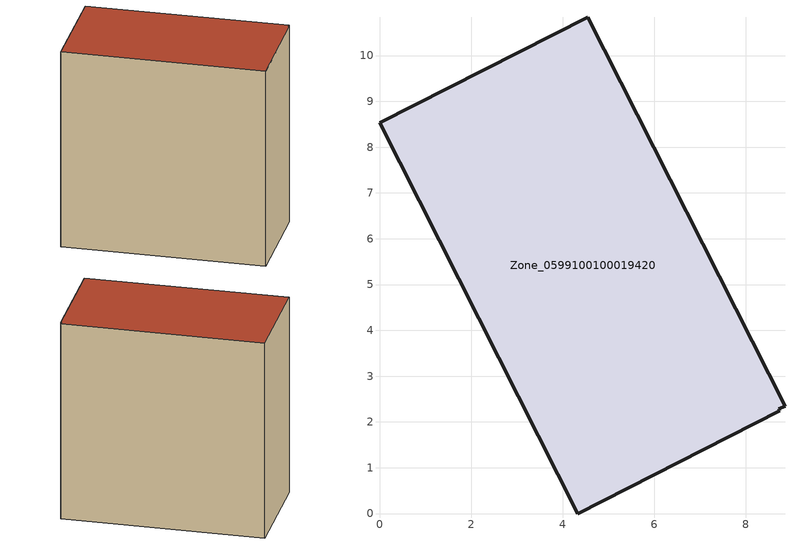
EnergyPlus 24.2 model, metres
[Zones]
Zone_0599100100019420
 floor ground (C_G): 8.85,2.35 8.72,2.29 8.74,2.24 4.33,0 0,8.53 4.55,10.83 z3.38
 wall outside (C_F): 8.85,2.35 4.55,10.83 0,8.53 4.33,0 8.74,2.24 8.72,2.29 8.85,2.35 z3.38:13.17
 roof outside (C_R): 8.72,2.29 8.85,2.35 4.55,10.83 0,8.53 4.33,0 8.74,2.24 z13.17
[BUILDING]
Pand.0599100100019420: North Axis=0; Terrain=City; Loads Convergence Tolerance Value=0.04; Temperature Convergence Tolerance Value=0.4; Solar Distribution=FullExterior; Maximum Number of Warmup Days=25; Minimum Number of Warmup Days=1
[Site:Location]
Rotterdam.The.Hague.AP_ZH_NLD Design_Conditions: Latitude=51.96; Longitude=4.45; Time Zone=1; Elevation=-4.5
[SITE:GROUNDTEMPERATURE:BUILDINGSURFACE]
18, 18, 18, 18, 18, 18, 18, 18, 18, 18, 18, 18
[MATERIAL] Thermal Absorptance=0.9; Solar Absorptance=0.7; Visible Absorptance=0.7
Name | Roughness | Thickness | Conductivity | Density | Specific Heat
G.TI.2015-2018 | MediumSmooth | 0.15 | 0.0428571 | 540 | 1210
F.TI.2015-2018 | Rough | 0.3 | 0.0666667 | 1920 | 840
R.TI.2015-2018 | MediumRough | 0.2 | 0.0333333 | 1500 | 1000
[CONSTRUCTION]
C_G: G.TI.2015-2018
C_F: F.TI.2015-2018
C_R: R.TI.2015-2018
[ZONE]
Zone_0599100100019420: Type=1; Multiplier=1; Ceiling Height=Autocalculate; Volume=Autocalculate; Floor Area=autocalculate; Part of Total Floor Area=Yes
[ZONEINFILTRATION:DESIGNFLOWRATE]
Infil_Zone_0599100100019420: Zone or ZoneList or Space or SpaceList=Zone_0599100100019420; Schedule=AlwaysOn; Design Flow Rate Calculation Method=Flow/Area; Flow Rate per Floor Area=0.0015; Constant Term Coefficient=1; Temperature Term Coefficient=0; Velocity Term Coefficient=0; Velocity Squared Term Coefficient=0
[HVACTEMPLATE:ZONE:IDEALLOADSAIRSYSTEM]
Zone_0599100100019420: Maximum Heating Supply Air Temperature=50; Minimum Cooling Supply Air Temperature=13; Maximum Heating Supply Air Humidity Ratio=0.0156; Minimum Cooling Supply Air Humidity Ratio=0.0077; Heating Limit=NoLimit; Cooling Limit=NoLimit; Dehumidification Control Type=ConstantSensibleHeatRatio; Cooling Sensible Heat Ratio=0.7; Dehumidification Setpoint=60; Humidification Control Type=None; Humidification Setpoint=30; Outdoor Air Method=None; Outdoor Air Flow Rate per Person=0.00944; Outdoor Air Flow Rate per Zone Floor Area=0; Outdoor Air Flow Rate per Zone=0; Demand Controlled Ventilation Type=None; Outdoor Air Economizer Type=NoEconomizer; Heat Recovery Type=None; Sensible Heat Recovery Effectiveness=0.7; Latent Heat Recovery Effectiveness=0.65
[ZONECONTROL:THERMOSTAT]
ThermostatControl_Zone_0599100100019420: Zone or ZoneList=Zone_0599100100019420; Control Type Schedule=DualSetpointControlType; Control 1=Thermostat_Zone_0599100100019420; Temperature Difference Between Cutout And Setpoint=0
[THERMOSTATSETPOINT:DUALSETPOINT]
Thermostat_Zone_0599100100019420: Heating Setpoint Temperature Schedule=HeatingSetpoint_Zone_0599100100019420; Cooling Setpoint Temperature Schedule=CoolingSetpoint_Zone_0599100100019420
[SCHEDULE:COMPACT]
HeatingSetpoint_Zone_0599100100019420: Through: 12/31, For: AllDays, Until: 24:00, 21
CoolingSetpoint_Zone_0599100100019420: Through: 12/31, For: AllDays, Until: 24:00, 24
DualSetpointControlType: Through: 12/31, For: AllDays, Until: 24:00, 4
AlwaysOn: Through: 12/31, For: AllDays, Until: 24:00, 1
